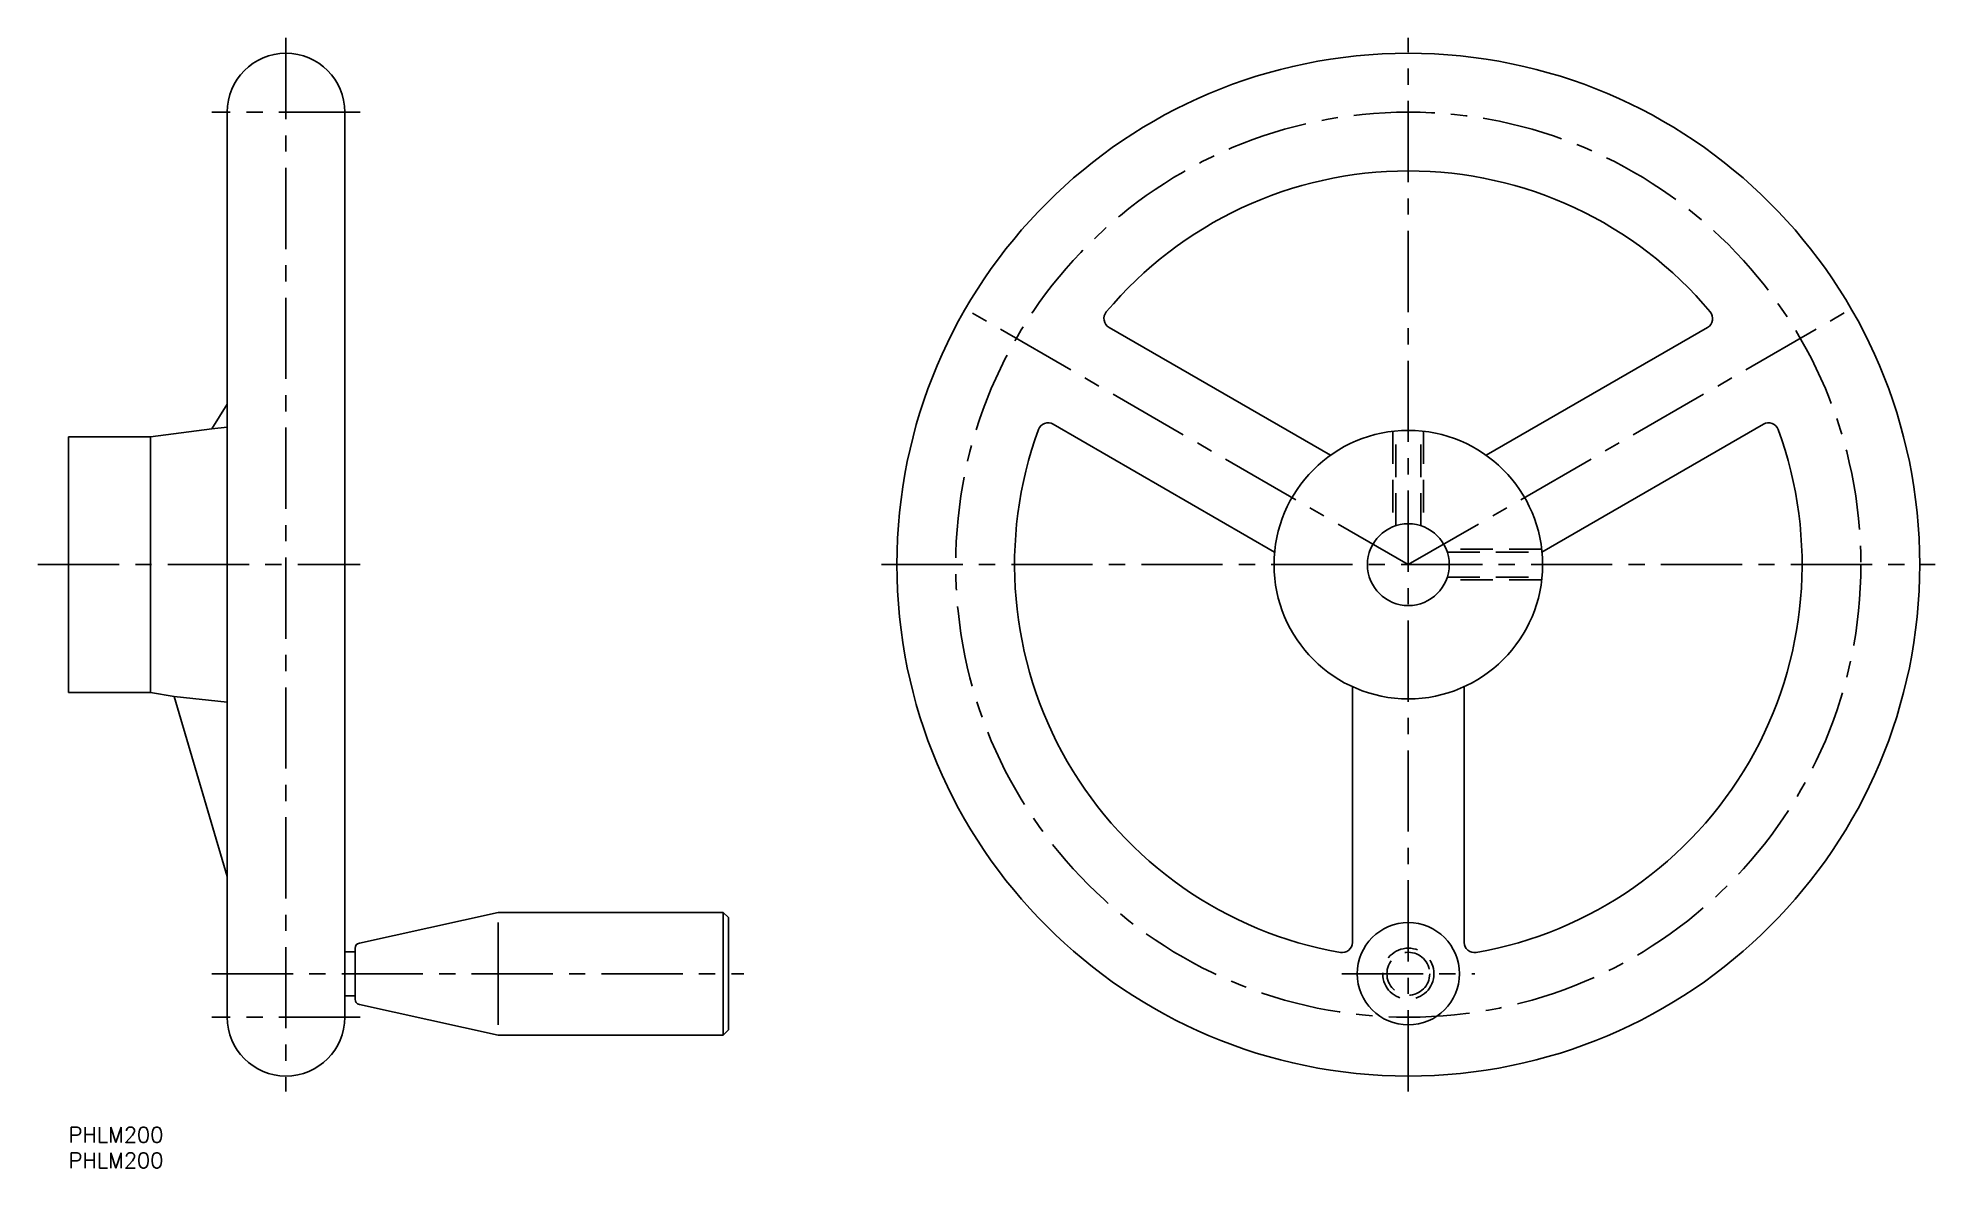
# Model space of a CAD drawing. Extents: x -6 to 365, y -8 to 213.
import ezdxf

# ---------------------------------------------------------------- set-up
doc = ezdxf.new("R2010")
doc.units = 0
doc.header["$LTSCALE"] = 0.5
doc.linetypes.add('CENTER', pattern=[50.8, 31.75, -6.35, 6.35, -6.35])
doc.linetypes.add('DASHED', pattern=[19.05, 12.7, -6.35])
for name, color, linetype in [('MSM_CENTER', 1, 'CENTER'), ('MSM_CONTINUOUS', 7, 'CONTINUOUS'), ('MSM_DASHED', 4, 'DASHED'), ('MSM_PART_NUMBER', 7, 'CONTINUOUS')]:
    doc.layers.add(name, color=color, linetype=linetype)
doc.styles.get("Standard").update_dxf_attribs({"font": 'txt.shx', "height": 3, "bigfont": 'bigfont.shx'})

# ---------------------------------------------------------------- blocks, each defined once
blk = doc.blocks.new('*U3')
at = {"layer": 'MSM_PART_NUMBER'}
blk.add_text('PHLM200', height=3, dxfattribs=at).set_placement((0, -3))
blk = doc.blocks.new('*U4')
at = {"layer": 'MSM_PART_NUMBER'}
blk.add_text('PHLM200', height=3, dxfattribs=at).set_placement((0, -8))

msp = doc.modelspace()

# ---------------------------------------------------------------- linework, layer by layer
at = {"layer": 'MSM_CENTER'}
for p, q in [((42.5, 213), (42.5, 7)), ((261.96, 7), (261.96, 213)), ((57, 198.5), (28, 198.5)), ((261.96, 110), (175.35, 160)), ((261.96, 110), (348.56, 160)), ((-6, 110), (57, 110)), ((158.96, 110), (364.96, 110)), ((28, 30), (132, 30)), ((248.96, 30), (274.96, 30)), ((57, 21.5), (28, 21.5))]:
    msp.add_line(p, q, dxfattribs=at)
msp.add_circle((261.96, 110), 88.5, dxfattribs=at)
at = {"layer": 'MSM_CONTINUOUS'}
for p, q in [((31, 21.5), (31, 198.5)), ((54, 198.5), (54, 21.5)), ((203.44, 156.4), (246.75, 131.4)), ((277.16, 131.4), (320.47, 156.4)), ((28.01, 136.56), (31, 141.4)), ((235.82, 112.47), (192.51, 137.48)), ((331.4, 137.48), (288.09, 112.47)), ((0, 85), (0, 135)), ((0, 135), (16, 135)), ((16, 135), (28.01, 136.56)), ((16, 85), (16, 135)), ((28.01, 136.56), (31, 136.87)), ((251.03, 36.12), (251.03, 86.13)), ((272.88, 86.13), (272.88, 36.12)), ((16, 85), (0, 85)), ((20.64, 84.2), (16, 85)), ((31, 49.04), (20.64, 84.2)), ((20.64, 84.2), (31, 83.13)), ((56.85, 35.99), (84, 42)), ((84, 42), (128, 42)), ((128, 42), (128, 18)), ((128, 42), (129, 41)), ((129, 41), (129, 19)), ((84, 40), (84, 20)), ((54, 34.3), (56, 34.3)), ((56, 25), (56, 35)), ((56, 25.7), (54, 25.7)), ((84, 18), (56.85, 24.01)), ((129, 19), (128, 18)), ((128, 18), (84, 18))]:
    msp.add_line(p, q, dxfattribs=at)
for centre, radius in [((261.96, 110), 100), ((261.96, 110), 26.25), ((261.96, 110), 8), ((261.96, 30), 10)]:
    msp.add_circle(centre, radius, dxfattribs=at)
for centre, radius, start, end in [((42.5, 198.5), 11.5, 0, 180), ((261.96, 110), 77, 39.9235, 140.0765), ((204.44, 158.13), 2, 140.0765, 240), ((319.47, 158.13), 2, 300, 39.9235), ((191.51, 135.75), 2, 60, 159.9235), ((332.4, 135.75), 2, 20.0765, 120), ((261.96, 110), 77, 159.9235, 260.0765), ((261.96, 110), 77, 279.9235, 20.0765), ((57, 35), 1, 98.4044, 180), ((249.03, 36.12), 2, 260.0765, 0), ((274.88, 36.12), 2, 180, 279.9235), ((57, 25), 1, 180, 261.5956), ((42.5, 21.5), 11.5, 180, 0)]:
    msp.add_arc(centre, radius, start, end, dxfattribs=at)
at = {"layer": 'MSM_DASHED'}
for p, q in [((258.96, 136.08), (258.96, 117.42)), ((259.5, 117.61), (259.5, 136.11)), ((264.42, 117.61), (264.42, 136.11)), ((264.96, 136.08), (264.96, 117.42)), ((288.03, 113), (269.37, 113)), ((269.57, 112.46), (288.06, 112.46)), ((288.03, 107), (269.37, 107)), ((269.57, 107.54), (288.06, 107.54))]:
    msp.add_line(p, q, dxfattribs=at)
for radius in [5, 4.19]:
    msp.add_circle((261.96, 30), radius, dxfattribs=at)

# ---------------------------------------------------------------- block references
at = {"layer": 'MSM_CONTINUOUS'}
for name in ['*U3', '*U4']:
    msp.add_blockref(name, (0, 0), dxfattribs=at)

doc.saveas('drawing.dxf')
